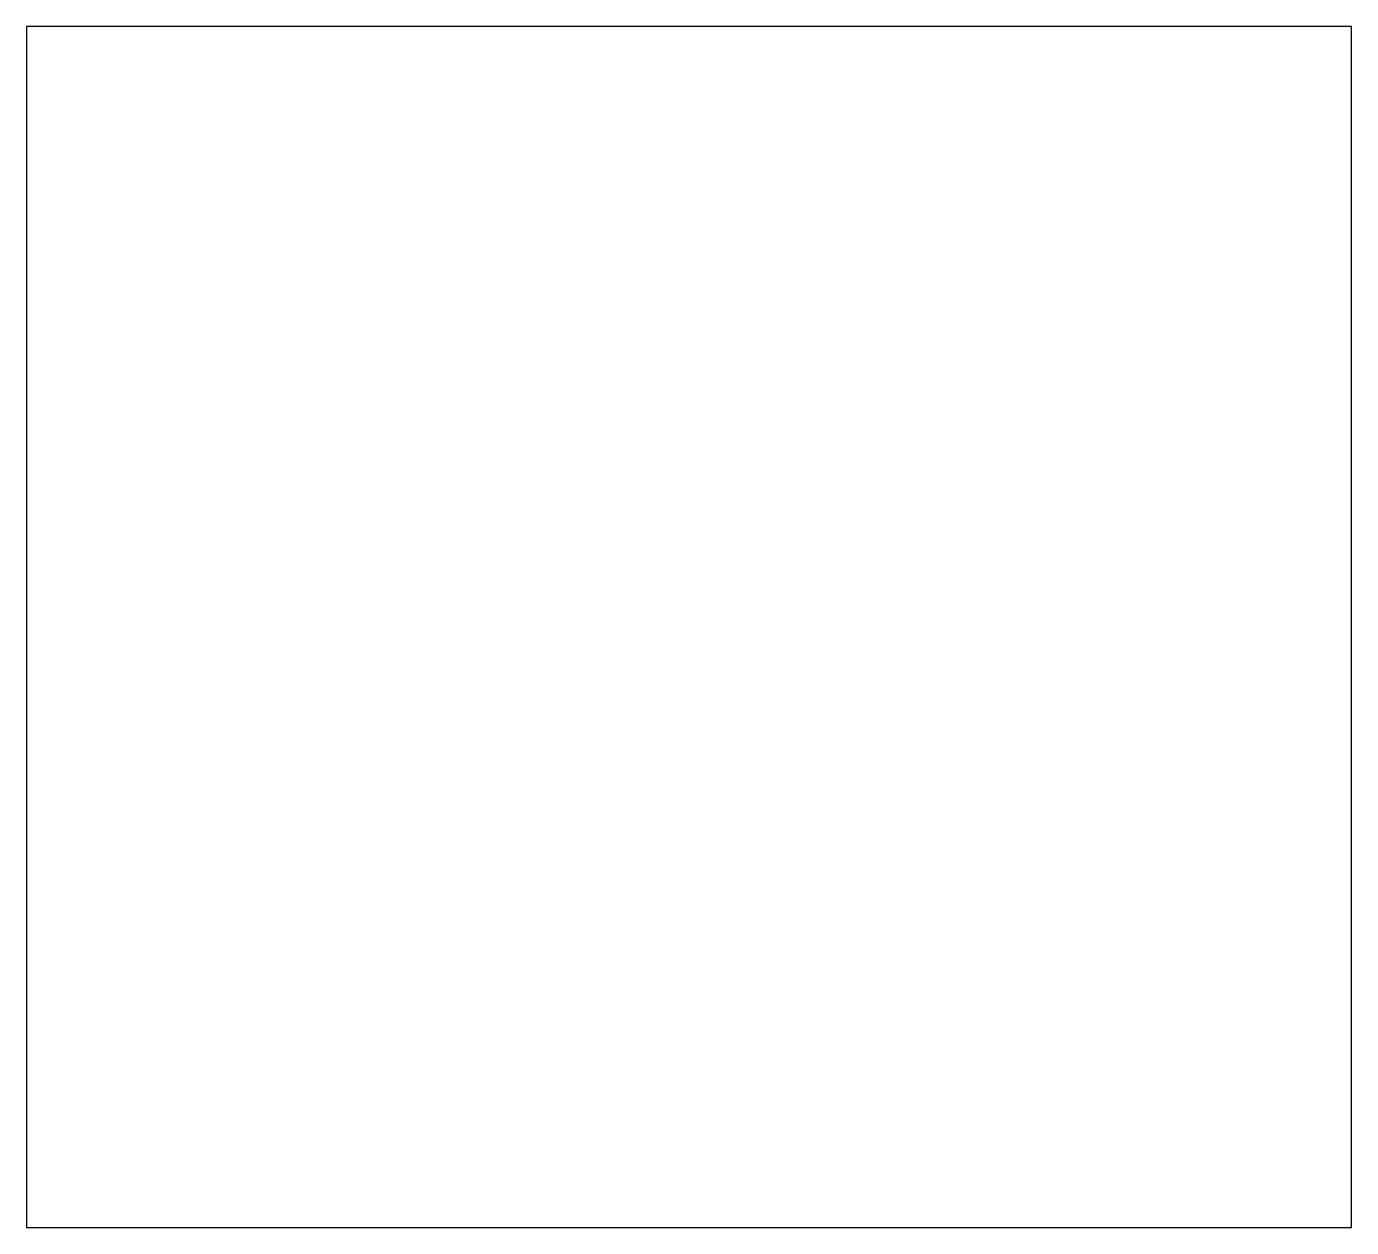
# Model space of a CAD drawing. Header units: millimetres. Extents: x -44 to 65, y -78 to 21.
import ezdxf

# ---------------------------------------------------------------- set-up
doc = ezdxf.new("R2010")
doc.units = ezdxf.units.MM

msp = doc.modelspace()

# ---------------------------------------------------------------- linework, layer by layer
at = {"color": 7, "linetype": 'Continuous', "lineweight": 25}
for p, q in [((-44.28, 20.7), (-44.28, -78.1)), ((64.72, 20.7), (-44.28, 20.7)), ((64.72, -78.1), (64.72, 20.7)), ((-44.28, -78.1), (64.72, -78.1))]:
    msp.add_line(p, q, dxfattribs=at)

doc.saveas('drawing.dxf')
